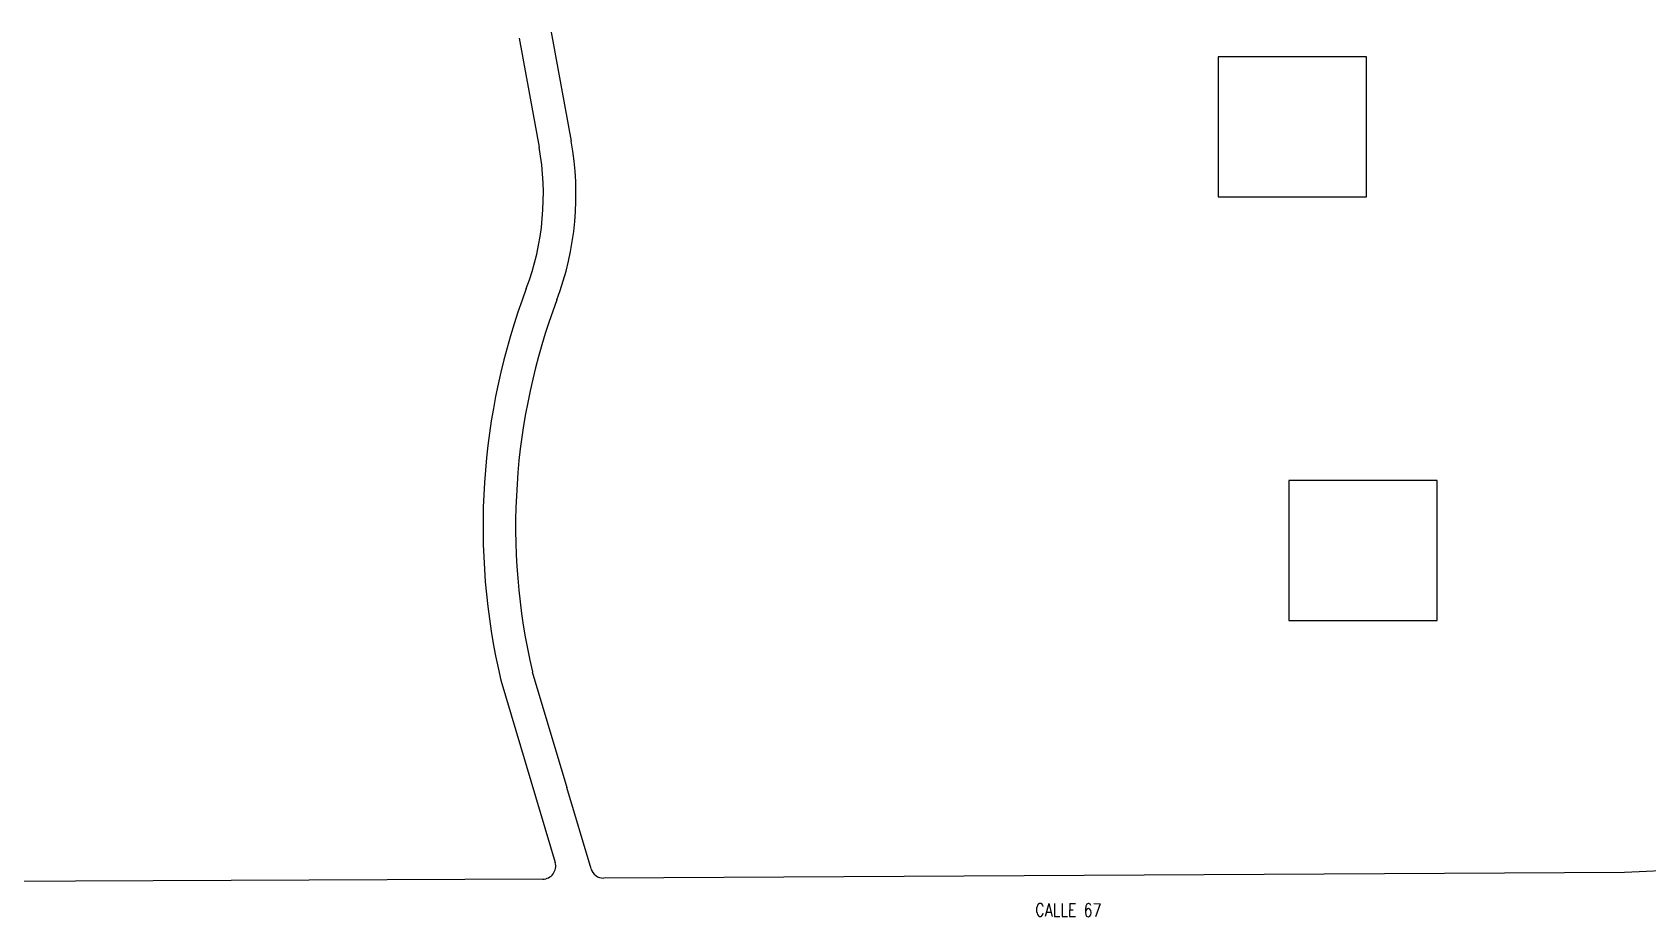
# Model space of a CAD drawing. Header units: millimetres. Extents: x 1022434 to 1024646, y 1272610 to 1274311.
# Drawn here: x 1023365 to 1023612.5, y 1274046.3 to 1274181.8 of the extents above; entities that cross this region are included whole.
import ezdxf

# ---------------------------------------------------------------- set-up
doc = ezdxf.new("R2010")
doc.units = ezdxf.units.MM
doc.header["$MEASUREMENT"] = 0
doc.layers.add('NOMENCLATURA', color=23, linetype='Continuous', lineweight=0)
doc.layers.add('PLANIMETRIA', color=8, linetype='Continuous')
doc.styles.add('CALLE', font='simplex.shx', dxfattribs={"width": 0.8, "height": 2})

msp = doc.modelspace()

# ---------------------------------------------------------------- linework, layer by layer
at = {"layer": 'PLANIMETRIA', "linetype": 'Continuous'}
for p, q in [((1023439.61, 1274180.9), (1023442.66, 1274164.21)), ((1023444.53, 1274181.8), (1023447.58, 1274165.11)), ((1023441.63, 1274083.78), (1023446.92, 1274066.06)), ((1023436.8, 1274082.5), (1023445.13, 1274054.58)), ((1023450.64, 1274053.59), (1023446.92, 1274066.06)), ((1023797.58, 1274062.21), (1023609.01, 1274053.02)), ((1023443.22, 1274052.01), (1023188.28, 1274050.9)), ((1023609.01, 1274053.02), (1023452.57, 1274052.16))]:
    msp.add_line(p, q, dxfattribs=at)
at = {"layer": 'PLANIMETRIA'}
for points in [[(1023569.48, 1274178.03), (1023546.71, 1274178.03), (1023546.71, 1274156.57), (1023569.48, 1274156.57)], [(1023580.31, 1274113.1), (1023557.54, 1274113.1), (1023557.54, 1274091.64), (1023580.31, 1274091.64)]]:
    msp.add_lwpolyline(points, close=True, dxfattribs=at)
at = {"layer": 'PLANIMETRIA', "linetype": 'Continuous'}
for centre, radius, start, end in [((1023402.61, 1274156.89), 45.71, 339.3513, 10.3511), ((1023402.61, 1274156.89), 40.71, 339.3513, 10.3511), ((1023537.4, 1274106.1), 103.33, 159.3513, 193.2046), ((1023537.4, 1274106.1), 98.33, 159.3513, 193.119), ((1023443.21, 1274054.01), 2, 270.2502, 16.611), ((1023452.56, 1274054.16), 2, 196.611, 270.3153)]:
    msp.add_arc(centre, radius, start, end, dxfattribs=at)

# ---------------------------------------------------------------- texts
at = {"layer": 'NOMENCLATURA', "style": 'CALLE', "width": 0.8}
msp.add_text('CALLE 67', height=2, rotation=359.6817, dxfattribs=at).set_placement((1023518.69, 1274046.3))

doc.saveas('drawing.dxf')
